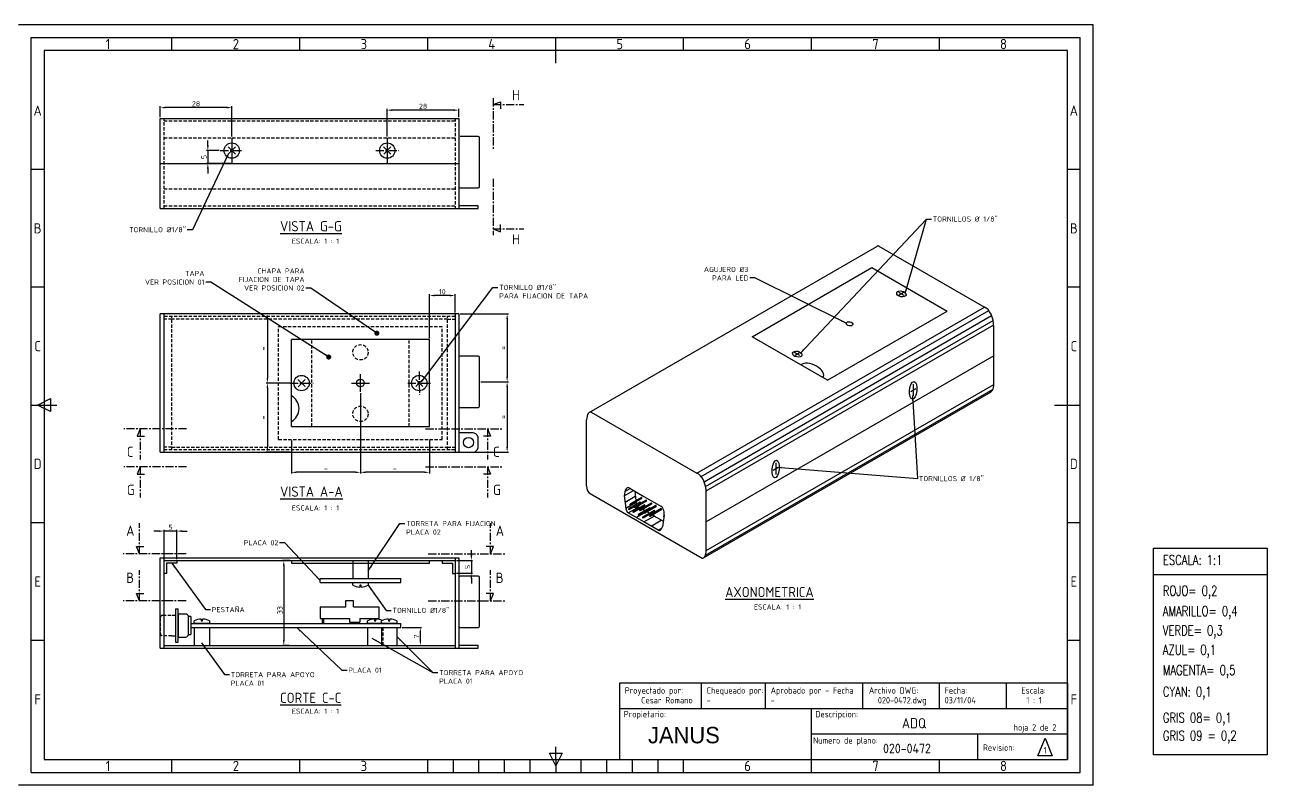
# Model space of a CAD drawing. Header units: millimetres. Extents: x 896 to 1804, y -11 to 286.
# Drawn here: x 1318.9 to 1804.4, y -11.4 to 285.6 of the extents above; entities that cross this region are included whole.
import ezdxf
from ezdxf.enums import TextEntityAlignment as Align

# ---------------------------------------------------------------- set-up
doc = ezdxf.new("R2010")
doc.units = ezdxf.units.MM
doc.header["$LTSCALE"] = 0.1
doc.linetypes.add('CENTER', pattern=[50.8, 31.75, -6.35, 6.35, -6.35])
doc.linetypes.add('DASHED', pattern=[19.05, 12.7, -6.35])
for name, color, linetype in [('1', 1, 'Continuous'), ('CAJA 010', 7, 'Continuous'), ('PLACA 025', 7, 'Continuous'), ('ROTULO', 7, 'Continuous'), ('TXT 020', 7, 'Continuous')]:
    doc.layers.add(name, color=color, linetype=linetype)
doc.styles.add('EMPRESA', font='vinet.ttf', dxfattribs={"height": 2})
doc.styles.add('ISO Proportional', font='isocp.shx', dxfattribs={"height": 2})
doc.styles.add('SIMPLEX', font='simplex')
doc.dimstyles.new('ISO-25', dxfattribs={"dimtxt": 2, "dimasz": 2, "dimexe": 0.5, "dimexo": 0.5, "dimgap": 0.5, "dimtad": 1, "dimtxsty": 'ISO Proportional', "dimcen": 3.5, "dimclrd": 5, "dimclre": 4, "dimclrt": 9, "dimadec": 0, "dimazin": 0, "dimtfac": 1, "dimtmove": 0, "dimatfit": 3, "dimfxl": 0, "dimarcsym": 0})

# ---------------------------------------------------------------- blocks, each defined once
blk = doc.blocks.new('*D2')
at = {"color": 4, "lineweight": -2}
for p, q in [((1477.04, 163.18), (1477.04, 180.36)), ((1487.04, 173.18), (1487.04, 180.36))]:
    blk.add_line(p, q, dxfattribs=at)
at = {"color": 5, "lineweight": -2}
blk.add_line((1485.04, 179.86), (1479.04, 179.86), dxfattribs=at)
at = {"color": 5}
for points in [[(1479.04, 180.2), (1479.04, 179.53), (1477.04, 179.86)], [(1485.04, 180.2), (1485.04, 179.53), (1487.04, 179.86)]]:
    blk.add_solid(points, dxfattribs=at)
at = {"layer": 'Defpoints', "color": 0}
for p in [(1477.04, 179.86), (1487.04, 172.68), (1477.04, 162.68)]:
    blk.add_point(p, dxfattribs=at)
at = {"color": 9, "insert": (1482.04, 181.36), "char_height": 2, "attachment_point": 5, "style": 'ISO Proportional'}
blk.add_mtext('10', dxfattribs=at)
blk = doc.blocks.new('*D3')
at = {"color": 4, "lineweight": -2}
for p, q in [((1422.54, 172.68), (1413.17, 172.68)), ((1422.54, 145.68), (1413.17, 145.68))]:
    blk.add_line(p, q, dxfattribs=at)
at = {"color": 5, "lineweight": -2}
blk.add_line((1413.67, 170.68), (1413.67, 147.68), dxfattribs=at)
at = {"color": 5}
for points in [[(1413.34, 170.68), (1414, 170.68), (1413.67, 172.68)], [(1413.34, 147.68), (1414, 147.68), (1413.67, 145.68)]]:
    blk.add_solid(points, dxfattribs=at)
at = {"layer": 'Defpoints', "color": 0}
for p in [(1423.04, 172.68), (1413.67, 145.68), (1423.04, 145.68)]:
    blk.add_point(p, dxfattribs=at)
at = {"color": 9, "insert": (1412.17, 159.18), "char_height": 2, "attachment_point": 5, "rotation": 90, "style": 'ISO Proportional'}
blk.add_mtext('=', dxfattribs=at)
blk = doc.blocks.new('*D4')
at = {"color": 4, "lineweight": -2}
for p, q in [((1489.04, 172.68), (1507.88, 172.68)), ((1497.04, 146.18), (1507.88, 146.18))]:
    blk.add_line(p, q, dxfattribs=at)
at = {"color": 5, "lineweight": -2}
blk.add_line((1507.38, 170.68), (1507.38, 148.18), dxfattribs=at)
at = {"color": 5}
for points in [[(1507.05, 170.68), (1507.71, 170.68), (1507.38, 172.68)], [(1507.05, 148.18), (1507.71, 148.18), (1507.38, 146.18)]]:
    blk.add_solid(points, dxfattribs=at)
at = {"layer": 'Defpoints', "color": 0}
for p in [(1488.54, 172.68), (1496.54, 146.18), (1507.38, 146.18)]:
    blk.add_point(p, dxfattribs=at)
at = {"color": 9, "insert": (1505.88, 159.43), "char_height": 2, "attachment_point": 5, "rotation": 90, "style": 'ISO Proportional'}
blk.add_mtext('=', dxfattribs=at)
blk = doc.blocks.new('*D5')
at = {"color": 4, "lineweight": -2}
for p, q in [((1497.54, 146.18), (1507.88, 146.18)), ((1489.04, 118.68), (1507.88, 118.68))]:
    blk.add_line(p, q, dxfattribs=at)
at = {"color": 5, "lineweight": -2}
blk.add_line((1507.38, 144.18), (1507.38, 120.68), dxfattribs=at)
at = {"color": 5}
for points in [[(1507.05, 144.18), (1507.71, 144.18), (1507.38, 146.18)], [(1507.05, 120.68), (1507.71, 120.68), (1507.38, 118.68)]]:
    blk.add_solid(points, dxfattribs=at)
at = {"layer": 'Defpoints', "color": 0}
for p in [(1497.04, 146.18), (1488.54, 118.68), (1507.38, 118.68)]:
    blk.add_point(p, dxfattribs=at)
at = {"color": 9, "insert": (1505.88, 132.43), "char_height": 2, "attachment_point": 5, "rotation": 90, "style": 'ISO Proportional'}
blk.add_mtext('=', dxfattribs=at)
blk = doc.blocks.new('*D6')
at = {"color": 4, "lineweight": -2}
for p, q in [((1450.04, 141.68), (1450.04, 110.3)), ((1477.04, 123.18), (1477.04, 110.3))]:
    blk.add_line(p, q, dxfattribs=at)
at = {"color": 5, "lineweight": -2}
blk.add_line((1475.04, 110.8), (1452.04, 110.8), dxfattribs=at)
at = {"color": 5}
for points in [[(1452.04, 111.14), (1452.04, 110.47), (1450.04, 110.8)], [(1475.04, 111.14), (1475.04, 110.47), (1477.04, 110.8)]]:
    blk.add_solid(points, dxfattribs=at)
at = {"layer": 'Defpoints', "color": 0}
for p in [(1450.04, 142.18), (1477.04, 123.68), (1450.04, 110.8)]:
    blk.add_point(p, dxfattribs=at)
at = {"color": 9, "insert": (1463.54, 112.3), "char_height": 2, "attachment_point": 5, "style": 'ISO Proportional'}
blk.add_mtext('=', dxfattribs=at)
blk = doc.blocks.new('*D7')
at = {"color": 4, "lineweight": -2}
for p, q in [((1450.04, 141.18), (1450.04, 110.3)), ((1423.04, 123.18), (1423.04, 110.3))]:
    blk.add_line(p, q, dxfattribs=at)
at = {"color": 5, "lineweight": -2}
blk.add_line((1448.04, 110.8), (1425.04, 110.8), dxfattribs=at)
at = {"color": 5}
for points in [[(1425.04, 111.14), (1425.04, 110.47), (1423.04, 110.8)], [(1448.04, 111.14), (1448.04, 110.47), (1450.04, 110.8)]]:
    blk.add_solid(points, dxfattribs=at)
at = {"layer": 'Defpoints', "color": 0}
for p in [(1450.04, 141.68), (1423.04, 123.68), (1423.04, 110.8)]:
    blk.add_point(p, dxfattribs=at)
at = {"color": 9, "insert": (1436.54, 112.3), "char_height": 2, "attachment_point": 5, "style": 'ISO Proportional'}
blk.add_mtext('=', dxfattribs=at)
blk = doc.blocks.new('*D8')
at = {"color": 5, "lineweight": -2}
for p, q in [((1371.29, 87.84), (1369.29, 87.84)), ((1378.29, 87.84), (1373.29, 87.84)), ((1380.29, 87.84), (1382.29, 87.84))]:
    blk.add_line(p, q, dxfattribs=at)
at = {"color": 4, "lineweight": -2}
for p, q in [((1373.29, 76.84), (1373.29, 88.34)), ((1378.29, 76.84), (1378.29, 88.34))]:
    blk.add_line(p, q, dxfattribs=at)
at = {"color": 5}
for points in [[(1371.29, 88.17), (1371.29, 87.5), (1373.29, 87.84)], [(1380.29, 88.17), (1380.29, 87.5), (1378.29, 87.84)]]:
    blk.add_solid(points, dxfattribs=at)
at = {"layer": 'Defpoints', "color": 0}
for p in [(1373.29, 87.84), (1373.29, 76.34), (1378.29, 76.34)]:
    blk.add_point(p, dxfattribs=at)
at = {"color": 9, "insert": (1375.79, 89.34), "char_height": 2, "attachment_point": 5, "style": 'ISO Proportional'}
blk.add_mtext('5', dxfattribs=at)
blk = doc.blocks.new('*D9')
at = {"color": 4, "lineweight": -2}
for p, q in [((1466.29, 50.14), (1473.95, 50.14)), ((1464.79, 43.14), (1473.95, 43.14))]:
    blk.add_line(p, q, dxfattribs=at)
at = {"color": 5, "lineweight": -2}
blk.add_line((1473.45, 48.14), (1473.45, 45.14), dxfattribs=at)
at = {"color": 5}
for points in [[(1473.12, 48.14), (1473.79, 48.14), (1473.45, 50.14)], [(1473.12, 45.14), (1473.79, 45.14), (1473.45, 43.14)]]:
    blk.add_solid(points, dxfattribs=at)
at = {"layer": 'Defpoints', "color": 0}
for p in [(1465.79, 50.14), (1464.29, 43.14), (1473.45, 43.14)]:
    blk.add_point(p, dxfattribs=at)
at = {"color": 9, "insert": (1471.95, 46.64), "char_height": 2, "attachment_point": 5, "rotation": 90, "style": 'ISO Proportional'}
blk.add_mtext('7', dxfattribs=at)
blk = doc.blocks.new('*D10')
at = {"color": 5, "lineweight": -2}
for p, q in [((1493.4, 78.34), (1493.4, 80.34)), ((1493.4, 76.34), (1493.4, 71.34)), ((1493.4, 69.34), (1493.4, 67.34))]:
    blk.add_line(p, q, dxfattribs=at)
at = {"color": 4, "lineweight": -2}
for p, q in [((1487.54, 76.34), (1493.9, 76.34)), ((1487.54, 71.34), (1493.9, 71.34))]:
    blk.add_line(p, q, dxfattribs=at)
at = {"color": 5}
for points in [[(1493.07, 78.34), (1493.74, 78.34), (1493.4, 76.34)], [(1493.07, 69.34), (1493.74, 69.34), (1493.4, 71.34)]]:
    blk.add_solid(points, dxfattribs=at)
at = {"layer": 'Defpoints', "color": 0}
for p in [(1487.04, 76.34), (1487.04, 71.34), (1493.4, 71.34)]:
    blk.add_point(p, dxfattribs=at)
at = {"color": 9, "insert": (1491.9, 73.84), "char_height": 2, "attachment_point": 5, "rotation": 90, "style": 'ISO Proportional'}
blk.add_mtext('5', dxfattribs=at)
blk = doc.blocks.new('*D12')
at = {"color": 4, "lineweight": -2}
for p, q in [((1422.54, 76.34), (1419.6, 76.34)), ((1422.23, 43.14), (1419.6, 43.14))]:
    blk.add_line(p, q, dxfattribs=at)
at = {"color": 5, "lineweight": -2}
blk.add_line((1420.1, 74.34), (1420.1, 45.14), dxfattribs=at)
at = {"color": 5}
for points in [[(1419.76, 74.34), (1420.43, 74.34), (1420.1, 76.34)], [(1419.76, 45.14), (1420.43, 45.14), (1420.1, 43.14)]]:
    blk.add_solid(points, dxfattribs=at)
at = {"layer": 'Defpoints', "color": 0}
for p in [(1423.04, 76.34), (1420.1, 43.14), (1422.73, 43.14)]:
    blk.add_point(p, dxfattribs=at)
at = {"color": 9, "insert": (1418.6, 56.99), "char_height": 2, "attachment_point": 5, "rotation": 90, "style": 'ISO Proportional'}
blk.add_mtext('33', dxfattribs=at)
blk = doc.blocks.new('*D13')
at = {"color": 4, "lineweight": -2}
for p, q in [((1422.54, 145.68), (1413.17, 145.68)), ((1422.54, 118.68), (1413.17, 118.68))]:
    blk.add_line(p, q, dxfattribs=at)
at = {"color": 5, "lineweight": -2}
blk.add_line((1413.67, 143.68), (1413.67, 120.68), dxfattribs=at)
at = {"color": 5}
for points in [[(1413.34, 143.68), (1414, 143.68), (1413.67, 145.68)], [(1413.34, 120.68), (1414, 120.68), (1413.67, 118.68)]]:
    blk.add_solid(points, dxfattribs=at)
at = {"layer": 'Defpoints', "color": 0}
for p in [(1423.04, 145.68), (1413.67, 118.68), (1423.04, 118.68)]:
    blk.add_point(p, dxfattribs=at)
at = {"color": 9, "insert": (1412.17, 132.18), "char_height": 2, "attachment_point": 5, "rotation": 90, "style": 'ISO Proportional'}
blk.add_mtext('=', dxfattribs=at)
blk = doc.blocks.new('*D82')
at = {"color": 4, "lineweight": -2}
for p, q in [((1460.54, 241.98), (1460.54, 252.78)), ((1488.54, 249.58), (1488.54, 252.78))]:
    blk.add_line(p, q, dxfattribs=at)
at = {"color": 5, "lineweight": -2}
blk.add_line((1486.54, 252.28), (1462.54, 252.28), dxfattribs=at)
at = {"color": 5}
for points in [[(1462.54, 252.62), (1462.54, 251.95), (1460.54, 252.28)], [(1486.54, 252.62), (1486.54, 251.95), (1488.54, 252.28)]]:
    blk.add_solid(points, dxfattribs=at)
at = {"layer": 'Defpoints', "color": 0}
for p in [(1460.54, 252.28), (1488.54, 249.08), (1460.54, 241.48)]:
    blk.add_point(p, dxfattribs=at)
at = {"color": 9, "insert": (1474.54, 253.78), "char_height": 2, "attachment_point": 5, "style": 'ISO Proportional'}
blk.add_mtext('28', dxfattribs=at)
blk = doc.blocks.new('*D83')
at = {"color": 4, "lineweight": -2}
for p, q in [((1371.79, 249.58), (1371.79, 253.77)), ((1399.79, 241.98), (1399.79, 253.77))]:
    blk.add_line(p, q, dxfattribs=at)
at = {"color": 5, "lineweight": -2}
blk.add_line((1397.79, 253.27), (1373.79, 253.27), dxfattribs=at)
at = {"color": 5}
for points in [[(1373.79, 253.61), (1373.79, 252.94), (1371.79, 253.27)], [(1397.79, 253.61), (1397.79, 252.94), (1399.79, 253.27)]]:
    blk.add_solid(points, dxfattribs=at)
at = {"layer": 'Defpoints', "color": 0}
for p in [(1371.79, 253.27), (1371.79, 249.08), (1399.79, 241.48)]:
    blk.add_point(p, dxfattribs=at)
at = {"color": 9, "insert": (1385.79, 254.77), "char_height": 2, "attachment_point": 5, "style": 'ISO Proportional'}
blk.add_mtext('28', dxfattribs=at)
blk = doc.blocks.new('*D84')
at = {"color": 5, "lineweight": -2}
for p, q in [((1390.4, 238.48), (1390.4, 240.48)), ((1390.4, 236.48), (1390.4, 231.48)), ((1390.4, 229.48), (1390.4, 227.48))]:
    blk.add_line(p, q, dxfattribs=at)
at = {"color": 4, "lineweight": -2}
for p, q in [((1394.77, 236.48), (1389.9, 236.48)), ((1399.29, 231.48), (1389.9, 231.48))]:
    blk.add_line(p, q, dxfattribs=at)
at = {"color": 5}
for points in [[(1390.06, 238.48), (1390.73, 238.48), (1390.4, 236.48)], [(1390.06, 229.48), (1390.73, 229.48), (1390.4, 231.48)]]:
    blk.add_solid(points, dxfattribs=at)
at = {"layer": 'Defpoints', "color": 0}
for p in [(1395.27, 236.48), (1390.4, 231.48), (1399.79, 231.48)]:
    blk.add_point(p, dxfattribs=at)
at = {"color": 9, "insert": (1388.9, 233.98), "char_height": 2, "attachment_point": 5, "rotation": 90, "style": 'ISO Proportional'}
blk.add_mtext('5', dxfattribs=at)

msp = doc.modelspace()

# ---------------------------------------------------------------- linework, layer by layer
for p, q in [((1399.788, 241.479), (1399.788, 231.479)), ((1460.538, 241.479), (1460.538, 231.479)), ((1664.597, 182.289), (1664.597, 182.289))]:
    msp.add_line(p, q)
at = {"color": 9}
for p, q in [((1496.043, 241.979), (1489.043, 241.979)), ((1496.543, 222.479), (1496.543, 241.479)), ((1489.043, 221.979), (1496.043, 221.979)), ((1496.043, 156.177), (1489.043, 156.177)), ((1496.543, 136.677), (1496.543, 155.677)), ((1489.043, 136.177), (1496.043, 136.177)), ((1496.043, 70.235), (1489.043, 70.235)), ((1496.543, 50.735), (1496.543, 69.735)), ((1489.043, 50.235), (1496.043, 50.235))]:
    msp.add_line(p, q, dxfattribs=at)
at = {"linetype": 'CENTER'}
for p, q in [((1395.266, 236.479), (1404.266, 236.479)), ((1456.016, 236.479), (1465.016, 236.479)), ((1422.543, 145.678), (1431.543, 145.678)), ((1473.026, 150.155), (1473.082, 141.155)), ((1468.52, 145.655), (1477.52, 145.655))]:
    msp.add_line(p, q, dxfattribs=at)
at = {"color": 1}
for p, q in [((1398.352, 237.892), (1401.181, 235.064)), ((1401.182, 237.891), (1398.372, 235.044)), ((1459.102, 237.892), (1461.931, 235.064)), ((1461.932, 237.891), (1459.122, 235.044)), ((1425.629, 147.091), (1428.458, 144.263)), ((1428.459, 147.089), (1425.649, 144.243)), ((1471.629, 147.091), (1474.458, 144.263)), ((1471.631, 144.261), (1474.477, 147.071))]:
    msp.add_line(p, q, dxfattribs=at)
at = {"color": 4}
for p, q in [((1446.543, 145.677), (1453.543, 145.677)), ((1450.043, 142.177), (1450.043, 149.177))]:
    msp.add_line(p, q, dxfattribs=at)
at = {"color": 9}
for centre in [(1399.766, 236.478), (1460.516, 236.478), (1427.043, 145.677), (1473.043, 145.677)]:
    msp.add_circle(centre, 3, dxfattribs=at)
for centre, start, end in [((1496.043, 241.479), 0, 90), ((1489.043, 222.479), 180, 270), ((1496.043, 222.479), 270, 0), ((1489.043, 155.677), 90, 180), ((1496.043, 155.677), 0, 90), ((1489.043, 136.677), 180, 270), ((1496.043, 136.677), 270, 0), ((1489.043, 69.735), 90, 180), ((1496.043, 69.735), 0, 90), ((1489.043, 50.735), 180, 270), ((1496.043, 50.735), 270, 0)]:
    msp.add_arc(centre, 0.5, start, end, dxfattribs=at)
at = {"layer": '1'}
for p, q in [((1759.971, 0.417), (1759.971, 81.111)), ((1759.971, 81.111), (1804.436, 81.111)), ((1804.436, 81.111), (1804.436, 0.417)), ((1759.971, 70.857), (1804.436, 70.857)), ((1804.436, 0.417), (1759.971, 0.417))]:
    msp.add_line(p, q, dxfattribs=at)
at = {"layer": 'CAJA 010', "color": 2}
for p, q in [((1652.621, 199.204), (1693.894, 175.375)), ((1603.109, 163.789), (1649.875, 190.789)), ((1649.875, 190.789), (1679.319, 173.789)), ((1662.528, 179.881), (1660.426, 181.095)), ((1662.342, 180.987), (1660.612, 179.988)), ((1632.554, 146.789), (1679.319, 173.789)), ((1697.607, 145.151), (1697.607, 167.582)), ((1617.832, 155.289), (1603.109, 163.789)), ((1697.607, 156.366), (1585.204, 91.471)), ((1621.825, 156.381), (1619.723, 157.595)), ((1621.639, 157.487), (1619.909, 156.488)), ((1632.554, 146.789), (1617.832, 155.289)), ((1667.067, 143.376), (1665.145, 142.266)), ((1666.1, 145.217), (1666.1, 140.64)), ((1538.439, 105.54), (1538.439, 131.36)), ((1540.218, 134.308), (1581.491, 110.479)), ((1613.314, 112.626), (1611.392, 111.516)), ((1612.347, 114.467), (1612.347, 109.89)), ((1539.789, 102.556), (1583.598, 77.262)), ((1555.067, 104.734), (1560.854, 101.393)), ((1585.204, 80.255), (1585.204, 102.687)), ((1553.174, 101.615), (1553.76, 96.769)), ((1560.854, 101.393), (1567.678, 97.454)), ((1560.854, 91.393), (1554.745, 94.92)), ((1568.722, 94.085), (1568.082, 89.523)), ((1566.392, 88.196), (1560.854, 91.393))]:
    msp.add_line(p, q, dxfattribs=at)
at = {"layer": 'CAJA 010', "color": 8}
for p, q in [((1539.409, 134.167), (1651.812, 199.063)), ((1581.491, 110.479), (1693.894, 175.375)), ((1583.191, 109.154), (1695.594, 174.05)), ((1584.347, 107.114), (1696.75, 172.01)), ((1584.923, 105.195), (1697.326, 170.091)), ((1585.164, 103.516), (1697.567, 168.412)), ((1584.145, 77.387), (1696.548, 142.283)), ((1584.891, 78.422), (1697.294, 143.317)), ((1585.204, 80.255), (1697.607, 145.151)), ((1553.174, 101.615), (1556.822, 103.721)), ((1553.355, 103.285), (1555.466, 104.504)), ((1553.467, 99.192), (1557.482, 101.51)), ((1553.76, 96.769), (1557.775, 99.087)), ((1554.745, 94.92), (1558.775, 97.229)), ((1559.302, 99.169), (1554.946, 96.654)), ((1559.339, 98.68), (1554.983, 96.165)), ((1559.914, 101.005), (1555.559, 98.49)), ((1559.951, 100.516), (1555.596, 98.001)), ((1561.071, 98.147), (1556.716, 95.632)), ((1561.108, 97.658), (1556.753, 95.143)), ((1561.684, 99.983), (1557.328, 97.468)), ((1561.721, 99.494), (1557.365, 96.98)), ((1563.726, 98.804), (1559.37, 96.289)), ((1563.763, 98.315), (1559.407, 95.801)), ((1565.495, 97.782), (1561.14, 95.268)), ((1565.532, 97.294), (1561.177, 94.779)), ((1557.8, 93.157), (1561.015, 95.013)), ((1563.113, 96.968), (1558.758, 94.453)), ((1563.15, 96.479), (1558.795, 93.964)), ((1564.883, 95.946), (1560.527, 93.432)), ((1564.92, 95.457), (1560.564, 92.943)), ((1560.854, 91.393), (1564.869, 93.711)), ((1567.537, 96.603), (1563.182, 94.089)), ((1567.574, 96.115), (1563.219, 93.6)), ((1563.698, 94.387), (1563.382, 94.57)), ((1563.623, 89.795), (1567.638, 92.113)), ((1566.392, 88.196), (1567.915, 89.075))]:
    msp.add_line(p, q, dxfattribs=at)
at = {"layer": 'CAJA 010', "color": 9}
for p, q in [((1557.244, 103.478), (1557.698, 99.725)), ((1557.755, 99.248), (1557.775, 99.087)), ((1559.129, 97.025), (1558.76, 97.238)), ((1559.887, 96.588), (1559.571, 96.77)), ((1561.171, 95.847), (1560.329, 96.333)), ((1561.657, 95.566), (1561.613, 95.591)), ((1562.94, 94.825), (1562.098, 95.311)), ((1564.869, 93.711), (1564.14, 94.132)), ((1568.385, 91.681), (1564.869, 93.711))]:
    msp.add_line(p, q, dxfattribs=at)
at = {"layer": 'CAJA 010', "color": 9, "linetype": 'DASHED'}
for p, q in [((1447.043, 76.335), (1447.043, 75.335)), ((1453.043, 76.335), (1453.043, 75.335)), ((1458.793, 50.135), (1458.793, 43.135))]:
    msp.add_line(p, q, dxfattribs=at)
at = {"layer": 'CAJA 010', "color": 2}
for centre, major_axis, ratio, start_param, end_param in [((1652.342, 196.256), (0, -3), 0.5, 2.7667076, 3.5025727), ((1693.408, 168.084), (-0.587, 7.45), 0.5582235, 4.6010798, 6.0270635), ((1626.366, 150.217), (-4.604, 2.04), 0.5335414, 2.9898707, 6.0393559), ((1696.107, 145.151), (0, -3), 0.5, 6.2124235, 7.8539816), ((1539.939, 131.36), (0, -3), 0.5, 2.7667076, 4.712389), ((1581.006, 103.188), (-0.587, 7.45), 0.5582235, 4.6010798, 6.0270635), ((1539.939, 105.54), (0, -3), 0.5, 4.712389, 6.1830263), ((1554.67, 101.841), (0, -3), 0.5, 2.8476181, 5.1110345), ((1555.169, 97.798), (0, -3), 0.5, 4.8363343, 6.0075181), ((1567.243, 94.582), (0, -3), 0.5, 1.1896989, 2.8734974), ((1566.8, 91.083), (0, -3), 0.5, 5.9967827, 7.3071232), ((1583.704, 80.255), (0, -3), 0.5, 6.2124235, 7.8539816)]:
    msp.add_ellipse(centre, major_axis=major_axis, ratio=ratio, start_param=start_param, end_param=end_param, dxfattribs=at)
for centre, major_axis, ratio in [((1661.477, 180.488), (1.836, -0.371), 0.6143837), ((1641.214, 168.789), (1.285, -0.26), 0.6143837), ((1620.774, 156.988), (1.836, -0.371), 0.6143837), ((1666.091, 142.805), (-0.33, -3.44), 0.4084945), ((1612.338, 112.055), (-0.33, -3.44), 0.4084945)]:
    msp.add_ellipse(centre, major_axis=major_axis, ratio=ratio, dxfattribs=at)
at = {"layer": 'CAJA 010'}
msp.add_ellipse((1558.685, 104.159), major_axis=(0, -3), ratio=0.5, start_param=4.9374688, end_param=5.1110345, dxfattribs=at)
at = {"layer": 'CAJA 010', "color": 8}
for centre in [(1555.559, 98.24), (1557.328, 97.218), (1554.983, 96.415), (1556.716, 95.382), (1558.758, 94.203), (1559.37, 96.039), (1560.527, 93.182), (1561.14, 95.018), (1563.182, 93.839)]:
    msp.add_ellipse(centre, major_axis=(0, -0.25), ratio=0.5, dxfattribs=at)
at = {"layer": 'CAJA 010', "color": 9}
for start_param, end_param in [(4.8363343, 4.8433438), (5.0072883, 5.3247152), (5.5039608, 5.5227014), (5.7253331, 6.0075181)]:
    msp.add_ellipse((1559.184, 100.116), major_axis=(0, -3), ratio=0.5, start_param=start_param, end_param=end_param, dxfattribs=at)
at = {"layer": 'CAJA 010', "color": 8}
for centre in [(1559.339, 98.93), (1559.951, 100.766), (1561.108, 97.908), (1561.721, 99.744), (1563.763, 98.565), (1565.532, 97.544), (1563.15, 96.729), (1564.92, 95.707), (1567.574, 96.365)]:
    msp.add_ellipse(centre, major_axis=(0, -0.25), ratio=0.5, start_param=0, end_param=3.4422835, dxfattribs=at)
at = {"layer": 'PLACA 025', "color": 2}
for p, q in [((1371.793, 213.879), (1371.793, 249.079)), ((1371.793, 249.079), (1488.543, 249.079)), ((1488.543, 249.079), (1488.543, 213.879)), ((1371.793, 231.479), (1488.543, 231.479)), ((1371.793, 213.879), (1488.543, 213.879)), ((1371.793, 118.677), (1371.793, 172.677)), ((1488.543, 172.677), (1371.793, 172.677)), ((1373.293, 118.677), (1373.293, 172.677)), ((1487.043, 172.677), (1487.043, 118.677)), ((1488.543, 172.677), (1488.543, 118.677)), ((1423.043, 128.677), (1423.043, 162.677)), ((1477.043, 162.677), (1423.043, 162.677)), ((1477.043, 128.677), (1477.043, 162.677)), ((1423.043, 128.677), (1477.043, 128.677)), ((1371.793, 118.677), (1488.543, 118.677)), ((1371.793, 42.135), (1371.793, 77.335)), ((1371.793, 77.335), (1488.543, 77.335)), ((1373.293, 42.135), (1373.293, 77.335)), ((1373.293, 76.335), (1487.043, 76.335)), ((1423.043, 76.335), (1423.043, 75.335)), ((1423.043, 75.335), (1477.043, 75.335)), ((1447.043, 75.335), (1447.043, 69.335)), ((1453.043, 75.335), (1453.043, 69.335)), ((1477.043, 75.335), (1477.043, 76.335)), ((1487.043, 77.335), (1487.043, 42.135)), ((1488.543, 77.335), (1488.543, 42.135)), ((1447.043, 69.335), (1453.043, 69.335)), ((1385.093, 50.135), (1385.093, 43.135)), ((1385.093, 50.135), (1391.093, 50.135)), ((1391.093, 50.135), (1391.093, 43.135)), ((1452.793, 50.135), (1452.793, 43.135)), ((1452.793, 50.135), (1464.293, 50.135)), ((1458.293, 50.135), (1458.293, 43.135)), ((1464.293, 50.135), (1464.293, 43.135)), ((1371.793, 42.135), (1488.543, 42.135)), ((1373.293, 43.135), (1487.043, 43.135))]:
    msp.add_line(p, q, dxfattribs=at)
at = {"layer": 'PLACA 025', "color": 9, "linetype": 'DASHED'}
for p, q in [((1373.293, 213.879), (1373.293, 249.079)), ((1373.293, 248.079), (1487.043, 248.079)), ((1487.043, 249.079), (1487.043, 213.879)), ((1373.293, 241.479), (1487.043, 241.479)), ((1373.293, 221.479), (1487.043, 221.479)), ((1373.293, 214.879), (1487.043, 214.879)), ((1487.043, 171.677), (1373.293, 171.677)), ((1376.293, 170.677), (1373.293, 170.677)), ((1376.293, 119.677), (1376.293, 171.677)), ((1484.043, 170.677), (1376.293, 170.677)), ((1484.043, 119.677), (1484.043, 171.677)), ((1484.043, 170.677), (1487.043, 170.677)), ((1482.043, 167.677), (1418.043, 167.677)), ((1418.043, 123.677), (1418.043, 167.677)), ((1482.043, 123.677), (1482.043, 167.677)), ((1431.043, 128.677), (1431.043, 162.677)), ((1469.043, 128.677), (1469.043, 162.677)), ((1418.043, 123.677), (1482.043, 123.677)), ((1376.293, 120.677), (1373.293, 120.677)), ((1373.293, 119.677), (1487.043, 119.677)), ((1376.293, 120.677), (1484.043, 120.677)), ((1484.043, 120.677), (1487.043, 120.677))]:
    msp.add_line(p, q, dxfattribs=at)
at = {"layer": 'PLACA 025', "color": 9}
for p, q in [((1374.293, 75.335), (1374.293, 71.335)), ((1378.293, 75.335), (1374.293, 75.335)), ((1378.293, 76.335), (1378.293, 75.335)), ((1482.043, 76.335), (1482.043, 75.335)), ((1482.043, 75.335), (1486.043, 75.335)), ((1486.043, 75.335), (1486.043, 71.335)), ((1374.293, 71.335), (1373.293, 71.335)), ((1486.043, 71.335), (1487.043, 71.335))]:
    msp.add_line(p, q, dxfattribs=at)
at = {"layer": 'PLACA 025', "color": 8}
for p, q in [((1434.293, 69.335), (1447.043, 69.335)), ((1434.293, 67.735), (1434.293, 69.335)), ((1453.043, 69.335), (1465.793, 69.335)), ((1465.793, 67.735), (1465.793, 69.335)), ((1434.293, 67.735), (1465.793, 67.735)), ((1444.293, 60.735), (1447.293, 60.735)), ((1444.293, 58.235), (1444.293, 60.735)), ((1447.293, 58.235), (1447.293, 60.735)), ((1376.293, 54.935), (1377.793, 54.935)), ((1377.793, 57.435), (1377.793, 44.435)), ((1377.793, 57.435), (1378.793, 57.435)), ((1378.793, 44.435), (1378.793, 57.435)), ((1383.793, 54.435), (1382.793, 54.435)), ((1383.793, 54.435), (1383.793, 47.435)), ((1434.293, 58.235), (1434.293, 53.735)), ((1434.293, 58.235), (1444.293, 58.235)), ((1434.293, 53.735), (1445.793, 53.735)), ((1445.793, 53.735), (1445.793, 52.235)), ((1447.293, 58.235), (1457.293, 58.235)), ((1449.793, 53.735), (1449.793, 52.235)), ((1449.793, 53.735), (1457.293, 53.735)), ((1457.293, 58.235), (1457.293, 53.735)), ((1383.793, 51.735), (1383.793, 50.135)), ((1383.793, 51.735), (1465.793, 51.735)), ((1383.793, 50.135), (1385.093, 50.135)), ((1391.093, 50.135), (1452.793, 50.135)), ((1445.793, 52.235), (1449.793, 52.235)), ((1464.293, 50.135), (1465.793, 50.135)), ((1465.793, 50.135), (1465.793, 51.735)), ((1376.293, 46.935), (1377.793, 46.935)), ((1377.793, 44.435), (1378.793, 44.435)), ((1382.793, 47.435), (1383.793, 47.435))]:
    msp.add_line(p, q, dxfattribs=at)
at = {"layer": 'PLACA 025', "color": 8, "linetype": 'DASHED'}
msp.add_line((1371.793, 53.935), (1371.793, 47.935), dxfattribs=at)
at = {"layer": 'PLACA 025', "color": 2}
for points in [[(1488.543, 213.879), (1496.043, 213.879), (1496.043, 214.879), (1488.543, 214.879)], [(1488.543, 42.135), (1496.043, 42.135), (1496.043, 43.135), (1488.543, 43.135)]]:
    msp.add_lwpolyline(points, close=True, dxfattribs=at)
msp.add_lwpolyline([(1488.543, 118.677), (1494.043, 118.677, 0.4142136), (1496.043, 120.677), (1496.043, 124.177, 0.4142136), (1494.043, 126.177), (1488.543, 126.177)], format="xyb", close=True, dxfattribs=at)
at = {"layer": 'PLACA 025', "color": 9}
for points in [[(1447.043, 66.735), (1447.043, 67.735), (1453.043, 67.735), (1453.043, 66.735)], [(1450.322, 65.997), (1450.322, 66.708), (1449.765, 66.708), (1449.765, 65.997)], [(1387.815, 53.474), (1387.815, 52.763), (1388.372, 52.763), (1388.372, 53.474)], [(1455.515, 53.474), (1455.515, 52.763), (1456.072, 52.763), (1456.072, 53.474)], [(1461.015, 53.474), (1461.015, 52.763), (1461.572, 52.763), (1461.572, 53.474)], [(1391.093, 52.735), (1391.093, 51.735), (1385.093, 51.735), (1385.093, 52.735)], [(1458.793, 51.735), (1452.793, 51.735), (1452.793, 52.735)], [(1464.293, 52.735), (1464.293, 51.735), (1458.293, 51.735), (1458.293, 52.735)]]:
    msp.add_lwpolyline(points, dxfattribs=at)
at = {"layer": 'PLACA 025', "color": 8, "linetype": 'DASHED'}
msp.add_lwpolyline([(1376.293, 46.935), (1372.793, 46.935, -0.4142136), (1371.793, 47.935), (1371.793, 53.935, -0.4142136), (1372.793, 54.935), (1376.293, 54.935)], format="xyb", dxfattribs=at)
at = {"layer": 'PLACA 025', "color": 8}
msp.add_lwpolyline([(1378.793, 46.435), (1381.793, 46.435, 0.4142136), (1382.793, 47.435), (1382.793, 54.435, 0.4142136), (1381.793, 55.435), (1378.793, 55.435)], format="xyb", close=True, dxfattribs=at)
for points in [[(1435.217, 51.735), (1435.217, 53.735)], [(1435.607, 53.735), (1435.607, 51.735)], [(1446.405, 51.735), (1446.405, 52.235)], [(1446.795, 52.235), (1446.795, 51.735)]]:
    msp.add_lwpolyline(points, dxfattribs=at)
at = {"layer": 'PLACA 025', "color": 9, "linetype": 'DASHED'}
for centre in [(1450.043, 157.677), (1450.043, 133.633)]:
    msp.add_circle(centre, 3, dxfattribs=at)
at = {"layer": 'PLACA 025', "color": 2}
for centre, radius in [((1450.043, 145.677), 1.5), ((1492.293, 122.427), 2)]:
    msp.add_circle(centre, radius, dxfattribs=at)
msp.add_arc((1420.377, 135.677), 5.667, 298.07249, 61.92751, dxfattribs=at)
at = {"layer": 'PLACA 025', "color": 9}
for centre, start, end in [((1449.914, 71.932), 241.08173, 268.55875), ((1450.172, 71.932), 271.44125, 298.91827), ((1387.964, 47.538), 91.44125, 118.91827), ((1388.222, 47.538), 61.08173, 88.55875), ((1455.664, 47.538), 91.44125, 118.91827), ((1455.922, 47.538), 63.80337, 88.55875), ((1461.164, 47.538), 91.44125, 118.91827), ((1461.422, 47.538), 61.08173, 88.55875)]:
    msp.add_arc(centre, 5.937, start, end, dxfattribs=at)
at = {"layer": 'ROTULO', "color": 8}
for p, q in [((1736.372, 285.596), (1316.372, 285.596)), ((1736.372, -11.404), (1736.372, 285.596)), ((1321.372, 280.596), (1731.372, 280.596)), ((1321.372, -6.404), (1321.372, 280.596)), ((1376.372, 275.596), (1376.372, 280.596)), ((1426.372, 275.596), (1426.372, 280.596)), ((1476.372, 275.596), (1476.372, 280.596)), ((1526.372, 270.596), (1526.372, 280.596)), ((1576.372, 275.596), (1576.372, 280.596)), ((1626.372, 275.596), (1626.372, 280.596)), ((1676.372, 275.596), (1676.372, 280.596)), ((1731.372, -6.404), (1731.372, 280.596)), ((1326.372, 229.096), (1321.372, 229.096)), ((1731.372, 229.096), (1726.372, 229.096)), ((1326.372, 183.096), (1321.372, 183.096)), ((1731.372, 183.096), (1726.372, 183.096)), ((1321.372, 137.096), (1331.372, 137.096)), ((1323.872, 137.096), (1328.872, 139.596)), ((1328.872, 134.596), (1323.872, 137.096)), ((1328.872, 139.596), (1328.872, 134.596)), ((1721.372, 137.096), (1731.372, 137.096)), ((1326.372, 91.096), (1321.372, 91.096)), ((1731.372, 91.096), (1726.372, 91.096)), ((1326.372, 45.096), (1321.372, 45.096)), ((1731.372, 45.096), (1726.372, 45.096)), ((1523.872, 1.096), (1528.872, 1.096)), ((1526.372, -3.904), (1523.872, 1.096)), ((1526.372, -1.404), (1526.372, 3.596)), ((1528.872, 1.096), (1526.372, -3.904)), ((1376.372, -6.404), (1376.372, -1.404)), ((1426.372, -6.404), (1426.372, -1.404)), ((1476.372, -6.404), (1476.372, -1.404)), ((1486.372, -6.404), (1486.372, -1.404)), ((1496.372, -6.404), (1496.372, -1.404)), ((1506.372, -6.404), (1506.372, -1.404)), ((1516.372, -6.404), (1516.372, -1.404)), ((1526.372, -1.404), (1526.372, -6.404)), ((1536.372, -6.404), (1536.372, -1.404)), ((1546.372, -6.404), (1546.372, -1.404)), ((1556.372, -6.404), (1556.372, -1.404)), ((1566.372, -6.404), (1566.372, -1.404)), ((1576.372, -6.404), (1576.372, -1.404)), ((1626.372, -6.404), (1626.372, -1.404)), ((1676.372, -6.404), (1676.372, -1.404)), ((1321.372, -6.404), (1731.372, -6.404)), ((1736.372, -11.404), (1316.372, -11.404))]:
    msp.add_line(p, q, dxfattribs=at)
at = {"layer": 'ROTULO', "color": 3}
for p, q in [((1726.372, 275.596), (1326.372, 275.596)), ((1326.372, 275.596), (1326.372, -1.404)), ((1726.372, -1.404), (1726.372, 275.596)), ((1551.372, -1.404), (1551.372, 28.596)), ((1551.372, 28.596), (1726.372, 28.596)), ((1583.372, 18.596), (1583.372, 28.596)), ((1608.372, 18.596), (1608.372, 28.596)), ((1646.372, 18.596), (1646.372, 28.596)), ((1676.372, 18.596), (1676.372, 28.596)), ((1702.53, 18.596), (1702.53, 28.596)), ((1726.372, 28.596), (1726.372, -1.404)), ((1726.372, 28.596), (1726.372, -1.404)), ((1551.372, 18.596), (1726.372, 18.596)), ((1626.372, -1.404), (1626.372, 18.596)), ((1626.372, 8.596), (1726.372, 8.596)), ((1691.372, -1.404), (1691.372, 8.596)), ((1326.372, -1.404), (1726.372, -1.404)), ((1556.372, -1.404), (1726.372, -1.404))]:
    msp.add_line(p, q, dxfattribs=at)
at = {"layer": 'TXT 020', "color": 3, "linetype": 'CENTER'}
for p, q in [((1501.906, 256.905), (1501.906, 237.174)), ((1501.906, 254.421), (1504.81, 255.585)), ((1501.906, 254.421), (1513.905, 254.421)), ((1504.81, 255.585), (1504.81, 252.794)), ((1501.906, 225.468), (1501.906, 203.475)), ((1501.906, 205.959), (1504.81, 204.794)), ((1501.906, 205.959), (1513.905, 205.959)), ((1504.81, 204.794), (1504.81, 207.585)), ((1382.115, 127.827), (1357.52, 127.827)), ((1363.986, 127.827), (1362.821, 124.923)), ((1363.986, 127.827), (1363.986, 115.828)), ((1475.497, 127.827), (1505.54, 127.827)), ((1499.752, 127.827), (1499.752, 115.828)), ((1499.752, 127.827), (1500.917, 124.923)), ((1362.821, 124.923), (1365.612, 124.923)), ((1500.917, 124.923), (1498.126, 124.923)), ((1382.115, 112.939), (1357.52, 112.939)), ((1363.986, 112.939), (1362.821, 110.035)), ((1363.986, 112.939), (1363.986, 100.94)), ((1475.497, 112.939), (1505.54, 112.939)), ((1499.752, 112.939), (1499.752, 100.94)), ((1499.752, 112.939), (1500.917, 110.035)), ((1362.821, 110.035), (1365.612, 110.035)), ((1500.917, 110.035), (1498.126, 110.035)), ((1363.737, 78.952), (1363.737, 90.951)), ((1500.829, 78.952), (1500.829, 90.951)), ((1381.866, 78.952), (1357.272, 78.952)), ((1363.737, 78.952), (1362.573, 81.856)), ((1362.573, 81.856), (1365.364, 81.856)), ((1476.574, 78.952), (1506.617, 78.952)), ((1501.994, 81.856), (1499.203, 81.856)), ((1500.829, 78.952), (1501.994, 81.856)), ((1363.737, 60.566), (1363.737, 72.565)), ((1500.829, 60.566), (1500.829, 72.565)), ((1362.573, 63.47), (1365.364, 63.47)), ((1363.737, 60.566), (1362.573, 63.47)), ((1501.994, 63.47), (1499.203, 63.47)), ((1500.829, 60.566), (1501.994, 63.47)), ((1381.866, 60.566), (1357.272, 60.566)), ((1476.574, 60.566), (1506.617, 60.566))]:
    msp.add_line(p, q, dxfattribs=at)
at = {"layer": 'TXT 020', "color": 9}
msp.add_lwpolyline([(1717.647, 6.988), (1717.647, 6.988), (1720.449, 0.067), (1714.844, 0.067)], close=True, dxfattribs=at)

# ---------------------------------------------------------------- texts
at = {"color": 9, "style": 'ISO Proportional'}
for p in [(1423.243, 200.093), (1423.243, 95.877), (1603.842, 57.19), (1423.243, 16.475)]:
    msp.add_text('ESCALA: 1 : 1', height=2, dxfattribs=at).set_placement(p)
at = {"color": 9, "char_height": 2, "style": 'ISO Proportional'}
for s, insert, attachment_point in [('TORNILLOS %%C 1/8"', (1673.724, 210.741), 1), ('TORNILLO %%C1/8"', (1381.848, 204.581), 9), ('TAPA \\PVER POSICION 01', (1389.069, 184.128), 9), ('CHAPA PARA\\PFIJACION DE TAPA\\PVER POSICION 02', (1428.199, 181.801), 9), ('AGUJERO %%C3\\PPARA LED', (1601.686, 185.719), 9), ('TORNILLO %%C1/8"\\PPARA FIJACION DE TAPA', (1504.26, 184.044), 1), ('TORNILLOS %%C 1/8"', (1668.295, 109.33), 1), ('TORRETA PARA FIJACION\\PPLACA 02', (1467.92, 91.779), 1), ('PLACA 02', (1417.959, 82.295), 9), ('PESTAÑA ', (1391.94, 58.156), 1), ('TORNILLO %%C1/8"', (1462.57, 57.86), 1), ('PLACA 01', (1445.289, 34.496), 1), ('TORRETA PARA APOYO\\PPLACA 01', (1399.363, 32.754), 1), ('TORRETA PARA APOYO\\PPLACA 01', (1480.802, 33.548), 1)]:
    msp.add_mtext(s, dxfattribs=dict(at, insert=insert, attachment_point=attachment_point))
at = {"layer": '1', "color": 1, "style": 'SIMPLEX', "width": 0.75}
msp.add_text('ROJO= 0,2', height=3.84, dxfattribs=at).set_placement((1763.64, 62.61))
at = {"layer": 'ROTULO', "color": 8, "style": 'ISO Proportional'}
for s, p in [('1', (1351.372, 278.096)), ('2', (1401.372, 278.096)), ('3', (1451.372, 278.096)), ('4', (1501.372, 278.096)), ('5', (1551.372, 278.096)), ('6', (1601.372, 278.096)), ('7', (1651.372, 278.096)), ('8', (1701.372, 278.096)), ('A', (1323.872, 252.096)), ('A', (1728.872, 252.096)), ('B', (1323.872, 206.096)), ('B', (1728.872, 206.096)), ('C', (1323.872, 160.096)), ('C', (1728.872, 160.096)), ('D', (1323.872, 114.096)), ('D', (1728.872, 114.096)), ('E', (1323.872, 68.096)), ('E', (1728.872, 68.096)), ('F', (1323.872, 22.096)), ('F', (1728.872, 22.096)), ('1', (1351.372, -3.904)), ('2', (1401.372, -3.904)), ('3', (1451.372, -3.904)), ('6', (1601.372, -3.904)), ('7', (1651.372, -3.904)), ('8', (1701.372, -3.904))]:
    msp.add_text(s, height=4, dxfattribs=at).set_placement(p, align=Align.MIDDLE)
at = {"layer": 'ROTULO', "color": 6, "style": 'SIMPLEX', "width": 0.75}
for s, p in [('ESCALA: 1:1', (1763.64, 74.633)), ('MAGENTA= 0,5', (1763.64, 31.605))]:
    msp.add_text(s, height=3.84, dxfattribs=at).set_placement(p)
at = {"layer": 'ROTULO', "color": 2, "style": 'SIMPLEX', "width": 0.75}
msp.add_text('AMARILLO= 0,4', height=3.84, dxfattribs=at).set_placement((1763.64, 54.66))
at = {"layer": 'ROTULO', "color": 3, "style": 'SIMPLEX', "width": 0.75}
msp.add_text('VERDE= 0,3', height=3.84, dxfattribs=at).set_placement((1763.64, 47.107))
at = {"layer": 'ROTULO', "color": 5, "style": 'SIMPLEX', "width": 0.75}
msp.add_text('AZUL= 0,1', height=3.84, dxfattribs=at).set_placement((1763.64, 39.555))
at = {"layer": 'ROTULO', "color": 2, "style": 'ISO Proportional'}
for s, height, p in [('Proyectado por:', 2.5, (1553.372, 25.596)), ('Chequeado por:', 2.5, (1585.372, 25.596)), ('Aprobado por - Fecha', 2.5, (1610.372, 25.596)), ('Archivo DWG:', 2.5, (1648.774, 25.596)), ('Fecha:', 2.5, (1678.372, 25.596)), ('Escala:', 2.5, (1708.372, 25.596)), ('Propietario:', 2.5, (1552.984, 16.327)), ('Descripcion:', 2.5, (1627.818, 16.327)), ('ADQ', 4, (1661.651, 12.788)), ('Numero de plano:', 2.5, (1626.994, 6.067)), ('020-0472', 3.75, (1654.306, 2.925)), ('Revision:', 2.5, (1693.372, 3.268))]:
    msp.add_text(s, height=height, dxfattribs=at).set_placement(p, align=Align.MIDDLE_LEFT)
at = {"layer": 'ROTULO', "color": 4, "style": 'SIMPLEX', "width": 0.75}
msp.add_text('CYAN: 0,1', height=3.84, dxfattribs=at).set_placement((1763.64, 23.161))
at = {"layer": 'ROTULO', "color": 9}
for s, height, style, p in [('Cesar Romano', 2.5, 'ISO Proportional', (1559.775, 21.758)), ('-', 2.5, 'ISO Proportional', (1585.372, 21.758)), ('-', 2.5, 'ISO Proportional', (1610.372, 21.758)), ('020-0472.dwg', 2.5, 'ISO Proportional', (1652.281, 21.758)), ('03/11/04', 2.5, 'ISO Proportional', (1678.372, 21.758)), ('1 : 1', 2.5, 'ISO Proportional', (1710.319, 21.758)), ('JANUS', 6.4, 'EMPRESA', (1562.445, 8.14)), ('hoja 2 de 2', 2.5, 'ISO Proportional', (1705.335, 11.157))]:
    msp.add_text(s, height=height, dxfattribs=dict(at, style=style)).set_placement(p, align=Align.MIDDLE_LEFT)
at = {"layer": 'ROTULO', "color": 8, "style": 'SIMPLEX', "width": 0.75}
msp.add_text('GRIS 08= 0,1', height=3.84, dxfattribs=at).set_placement((1763.64, 13.008))
at = {"layer": 'ROTULO', "color": 9, "style": 'SIMPLEX', "width": 0.75}
msp.add_text('GRIS 09 = 0,2', height=3.84, dxfattribs=at).set_placement((1763.64, 6.025))
at = {"layer": 'TXT 020', "color": 3, "linetype": 'CENTER', "style": 'ISO Proportional'}
for s, p in [('H', (1509.344, 256.121)), ('H', (1509.344, 199.822)), ('C', (1358.741, 116.818)), ('C', (1501.866, 116.818)), ('G', (1358.741, 101.93)), ('G', (1501.866, 101.93)), ('A', (1358.492, 85.971)), ('A', (1502.944, 85.971)), ('B', (1358.492, 67.585)), ('B', (1502.944, 67.585))]:
    msp.add_text(s, height=4, dxfattribs=at).set_placement(p)
at = {"layer": 'TXT 020', "color": 6, "style": 'ISO Proportional'}
for s, p in [('%%UVISTA G-G', (1418.626, 204.936)), ('%%UVISTA A-A', (1418.626, 101.271)), ('%%UAXONOMETRICA', (1592.602, 62.033)), ('%%UCORTE C-C', (1418.626, 20.705))]:
    msp.add_text(s, height=4, dxfattribs=at).set_placement(p)
at = {"layer": 'TXT 020', "color": 2, "style": 'ISO Proportional'}
msp.add_text('1', height=2.5, dxfattribs=at).set_placement((1717.055, 2.24), align=Align.MIDDLE_LEFT)

# ---------------------------------------------------------------- dimensions: what is measured, and where the dimension line sits
for base, p1, p2, picture, middle in [((1371.793414765, 253.274006983), (1399.788414765, 241.478951407), (1371.793414765, 249.078951407), '*D83', (1385.790914765, 254.774203834)), ((1460.538414765, 252.282882897), (1488.543414765, 249.078951407), (1460.538414765, 241.478951407), '*D82', (1474.540914765, 253.783079747)), ((1477.043, 179.862), (1487.043, 172.677), (1477.043, 162.677), '*D2', (1482.043, 181.362)), ((1373.293, 87.838), (1378.293, 76.335), (1373.293, 76.335), '*D8', (1375.793, 89.338))]:
    dim = msp.add_linear_dim(base=base, p1=p1, p2=p2, dimstyle='ISO-25')
    dim.commit()
    dim.dimension.update_dxf_attribs({"geometry": picture, "text_midpoint": middle})
for base, p1, p2, picture, middle in [((1390.396, 231.479), (1395.266, 236.479), (1399.788, 231.479), '*D84', (1388.896, 233.979)), ((1493.403, 71.335), (1487.043, 76.335), (1487.043, 71.335), '*D10', (1491.903, 73.835)), ((1473.453, 43.135), (1465.793, 50.135), (1464.293, 43.135), '*D9', (1471.953, 46.635))]:
    dim = msp.add_linear_dim(base=base, p1=p1, p2=p2, angle=90, dimstyle='ISO-25')
    dim.commit()
    dim.dimension.update_dxf_attribs({"geometry": picture, "text_midpoint": middle})
for base, p1, p2, picture, middle in [((1413.67, 145.677), (1423.043, 172.677), (1423.043, 145.677), '*D3', (1412.17, 159.177)), ((1507.38, 146.177), (1488.543, 172.677), (1496.543, 146.177), '*D4', (1505.88, 159.427)), ((1413.67, 118.678), (1423.043, 145.678), (1423.043, 118.678), '*D13', (1412.17, 132.178)), ((1507.38, 118.677), (1497.043, 146.177), (1488.543, 118.677), '*D5', (1505.88, 132.427))]:
    dim = msp.add_linear_dim(base=base, p1=p1, p2=p2, angle=90, text='=', dimstyle='ISO-25')
    dim.commit()
    dim.dimension.update_dxf_attribs({"geometry": picture, "text_midpoint": middle})
for base, p1, p2, picture, middle in [((1423.043, 110.802), (1450.043, 141.677), (1423.043, 123.677), '*D7', (1436.543, 112.302)), ((1450.043, 110.802), (1477.043, 123.677), (1450.043, 142.177), '*D6', (1463.543, 112.302))]:
    dim = msp.add_linear_dim(base=base, p1=p1, p2=p2, text='=', dimstyle='ISO-25')
    dim.commit()
    dim.dimension.update_dxf_attribs({"geometry": picture, "text_midpoint": middle})
dim = msp.add_linear_dim(base=(1420.097, 43.135), p1=(1423.043, 76.335), p2=(1422.733, 43.135), angle=90, text='33', dimstyle='ISO-25')
dim.commit()
dim.dimension.update_dxf_attribs({"geometry": '*D12', "text_midpoint": (1420.097, 56.995), "dimtype": 160})

# ---------------------------------------------------------------- leaders
at = {"annotation_type": 0, "has_hookline": 1}
for points, override, hookline_direction, text_width in [([(1398.372, 235.044), (1384.348, 205.581), (1382.348, 205.581)], {"dimgap": 0.5, "dimtad": 0}, 1, 18.4), ([(1662.895, 180.6), (1671.224, 209.741), (1673.224, 209.741)], {"dimgap": 0.5, "dimtad": 0}, 0, 20.8), ([(1437.637, 155.839), (1391.569, 185.128), (1389.569, 185.128)], {"dimgap": 0.5, "dimtad": 0, "dimldrblk": 'Dot'}, 1, 18.8), ([(1639.929, 169.049), (1604.186, 186.719), (1602.186, 186.719)], {"dimgap": 0.5, "dimtad": 0}, 1, 14.283), ([(1456.475, 165.126), (1430.699, 182.801), (1428.699, 182.801)], {"dimgap": 0.5, "dimtad": 0, "dimldrblk": 'Dot'}, 1, 21), ([(1473.893, 146.195), (1501.76, 183.044), (1503.76, 183.044)], {"dimgap": 0.5, "dimtad": 0}, 0, 28.6), ([(1612.662, 112.786), (1667.795, 108.33)], {"dimgap": 0.5, "dimtad": 0}, 0, 20.8), ([(1453.043, 72.335), (1465.42, 90.779), (1467.42, 90.779)], {"dimgap": 0.5, "dimtad": 0}, 0, 29.2), ([(1434.293, 68.535), (1420.459, 83.295), (1418.459, 83.295)], {"dimgap": 0.5, "dimtad": 0}, 1, 11.12), ([(1376.293, 75.335), (1389.44, 57.156), (1391.44, 57.156)], {"dimgap": 0.5, "dimtad": 0}, 0, 10.8), ([(1453.043, 66.735), (1460.07, 56.86), (1462.07, 56.86)], {"dimgap": 0.5, "dimtad": 0}, 0, 18.4), ([(1425.118, 50.135), (1442.789, 33.496), (1444.789, 33.496)], {"dimgap": 0.5, "dimtad": 0}, 0, 10.6), ([(1387.952, 44.23), (1396.863, 31.754), (1398.863, 31.754)], {"dimgap": 0.5, "dimtad": 0}, 0, 27.4), ([(1464.293, 46.635), (1478.302, 32.548), (1480.302, 32.548)], {"dimgap": 0.5, "dimtad": 0}, 0, 27.4)]:
    msp.add_leader(points, dimstyle='ISO-25', override=override, dxfattribs=dict(at, hookline_direction=hookline_direction, text_width=text_width))
for points in [[(1621.865, 157.229), (1671.224, 209.741)], [(1665.811, 140.773), (1667.795, 108.33)], [(1454.505, 45.997), (1478.302, 32.548)]]:
    msp.add_leader(points, dimstyle='ISO-25', override={"dimgap": 0.5, "dimtad": 0})

doc.saveas('drawing.dxf')
